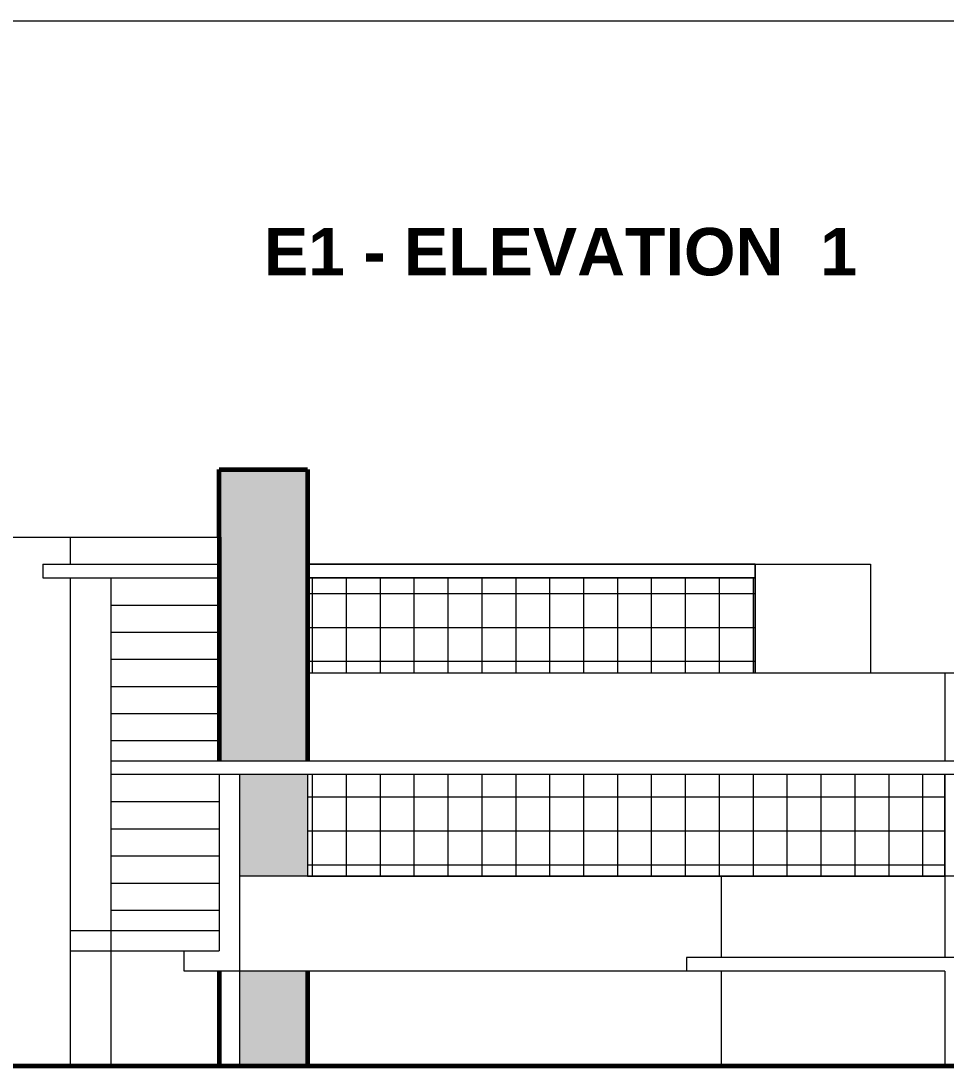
# Model space of a CAD drawing. Header units: metres. Extents: x 0 to 43.1, y 0 to 29.
# Drawn here: x 13.77 to 27.42, y 13.59 to 29 of the extents above; entities that cross this region are included whole.
import ezdxf

# ---------------------------------------------------------------- set-up
doc = ezdxf.new("R2010")
doc.units = ezdxf.units.M
for name, color, linetype, lineweight in [('Ceco.NET 56', 253, 'Continuous', 9), ('names', 7, 'Continuous', 60), ('textures', 253, 'Continuous', 9), ('walls 1', 5, 'Continuous', 13), ('walls 2', 140, 'Continuous', 20), ('walls 3', 7, 'Continuous', 60), ('windows', 255, 'Continuous', 20)]:
    doc.layers.add(name, color=color, linetype=linetype, lineweight=lineweight)
doc.styles.add('AMBIENTE', font='ARIALBD.TTF', dxfattribs={"height": 0.2})

# ---------------------------------------------------------------- blocks, each defined once
blk = doc.blocks.new('elevation 1')
at = {"layer": 'textures', "ltscale": 0.3}
h = blk.add_hatch(dxfattribs=at)
h.set_pattern_fill('AR-RSHKE', color=256, scale=0.015, angle=90, style=0)
h.set_pattern_definition([(90, (-311.92538, -426.94432), (-0.18, 0.3825), [0.09, -0.075, 0.105, -0.045, 0.135, -0.06]), (90, (-311.93288, -426.85432), (-0.18, 0.3825), [0.075, -0.285, 0.06, -0.09]), (90, (-311.91413, -426.67432), (-0.18, 0.3825), [0.045, -0.465]), (180, (-311.92538, -426.94432), (-0.18, -0.1275), [0.1725, -0.5475]), (180, (-311.92538, -426.85432), (-0.18, -0.1275), [0.16875, -0.55125]), (180, (-311.92538, -426.77932), (-0.18, -0.1275), [0.1575, -0.5625]), (180, (-311.91413, -426.67432), (-0.18, -0.1275), [0.1725, -0.5475]), (180, (-311.91413, -426.62932), (-0.18, -0.1275), [0.1725, -0.5475]), (180, (-311.92538, -426.49432), (-0.18, -0.1275), [0.165, -0.555])])
h.paths.add_polyline_path([(18, 22.386), (16.7, 22.386), (16.7, 21.386), (16.7, 18.086), (18, 18.086)])
h.paths.add_polyline_path([(18, 16.386), (18, 17.886), (17, 17.886), (17, 16.386)])
h.paths.add_polyline_path([(17, 14.986), (17, 13.586), (18, 13.586), (18, 14.986)])
at = {"layer": 'windows', "ltscale": 0.3}
h = blk.add_hatch(dxfattribs=at)
h.set_pattern_fill('ANSI37', color=256, scale=4, angle=45, style=0)
h.set_pattern_definition([(90, (-311.9254, -426.9443), (-0.5, 1e-16), []), (180, (-311.9254, -426.9443), (-1e-16, -0.5), [])])
h.paths.add_polyline_path([(24.6, 19.386), (24.6, 20.786), (18, 20.786), (18, 19.386)])
h.paths.add_polyline_path([(27.4, 16.386), (27.4, 17.886), (18, 17.886), (18, 16.386)])
at = {"layer": 'Ceco.NET 56', "ltscale": 0.3}
blk.add_line((0, 29), (43.1, 29), dxfattribs=at)
at = {"layer": 'textures', "ltscale": 0.3}
for p, q in [((15.1, 20.386), (16.7, 20.386)), ((15.1, 19.986), (16.7, 19.986)), ((15.1, 19.586), (16.7, 19.586)), ((15.1, 19.186), (16.7, 19.186)), ((15.1, 18.786), (16.7, 18.786)), ((15.1, 18.386), (16.7, 18.386)), ((15.1, 17.486), (16.7, 17.486)), ((15.1, 17.086), (16.7, 17.086)), ((15.1, 16.686), (16.7, 16.686)), ((15.1, 16.286), (16.7, 16.286)), ((15.1, 15.886), (16.7, 15.886))]:
    blk.add_line(p, q, dxfattribs=at)
at = {"layer": 'walls 1', "ltscale": 0.3}
for p, q in [((14.1, 20.986), (16.7, 20.986)), ((14.1, 20.986), (14.1, 20.786)), ((24.6, 20.986), (18, 20.986)), ((24.6, 20.786), (24.6, 20.986)), ((14.1, 20.786), (16.7, 20.786)), ((24.6, 20.786), (18, 20.786)), ((15.1, 18.086), (37.2, 18.086)), ((15.1, 18.086), (15.1, 17.886)), ((37.2, 17.886), (15.1, 17.886)), ((18, 17.886), (18, 16.386))]:
    blk.add_line(p, q, dxfattribs=at)
at = {"layer": 'walls 2', "ltscale": 0.3}
for p, q in [((13.5, 21.386), (14.5, 21.386)), ((13.5, 21.386), (14.5, 21.386)), ((14.5, 21.386), (16.7, 21.386)), ((14.5, 21.386), (14.5, 20.986)), ((18, 20.986), (26.3, 20.986)), ((24.6, 20.986), (24.6, 19.386)), ((26.3, 20.986), (26.3, 19.386)), ((14.5, 20.786), (14.5, 13.586)), ((15.1, 20.786), (15.1, 13.586)), ((18, 20.786), (24.6, 20.786)), ((18, 20.786), (18, 19.373)), ((24.6, 19.386), (24.6, 20.786)), ((18, 19.386), (27.7, 19.386)), ((27.4, 19.386), (27.4, 18.086)), ((16.7, 17.886), (16.7, 15.286)), ((17, 17.886), (17, 13.586)), ((27.4, 17.886), (27.4, 15.186)), ((35.5, 16.386), (17, 16.386)), ((24.1, 16.386), (24.1, 15.186)), ((14.5, 15.586), (16.7, 15.586)), ((14.5, 15.286), (16.7, 15.286)), ((16.181, 14.986), (16.181, 15.286)), ((27.7, 15.186), (23.591, 15.186)), ((23.591, 15.186), (23.591, 14.986)), ((27.4, 14.986), (16.181, 14.986)), ((24.1, 14.986), (24.1, 13.586)), ((27.4, 14.986), (27.4, 13.586))]:
    blk.add_line(p, q, dxfattribs=at)
blk.add_lwpolyline([(27.4, 17.886), (18, 17.886), (18, 16.386), (27.4, 16.386)], close=True, dxfattribs=at)
at = {"layer": 'walls 3', "ltscale": 0.3}
for p, q in [((16.7, 21.386), (16.7, 22.386)), ((16.7, 22.386), (18, 22.386)), ((18, 22.386), (18, 18.086)), ((18, 22.386), (18, 20.986)), ((16.7, 21.386), (16.7, 18.086)), ((16.7, 14.986), (16.7, 13.586)), ((18, 14.986), (18, 13.586)), ((31, 13.586), (13, 13.586))]:
    blk.add_line(p, q, dxfattribs=at)
at = {"layer": 'names', "ltscale": 0.3, "insert": (21.731, 25.947), "char_height": 0.7, "width": 9.7636, "attachment_point": 2, "style": 'AMBIENTE'}
blk.add_mtext('E1 - ELEVATION  1', dxfattribs=at)

msp = doc.modelspace()

# ---------------------------------------------------------------- block references
msp.add_blockref('elevation 1', (0, 0))

doc.saveas('drawing.dxf')
